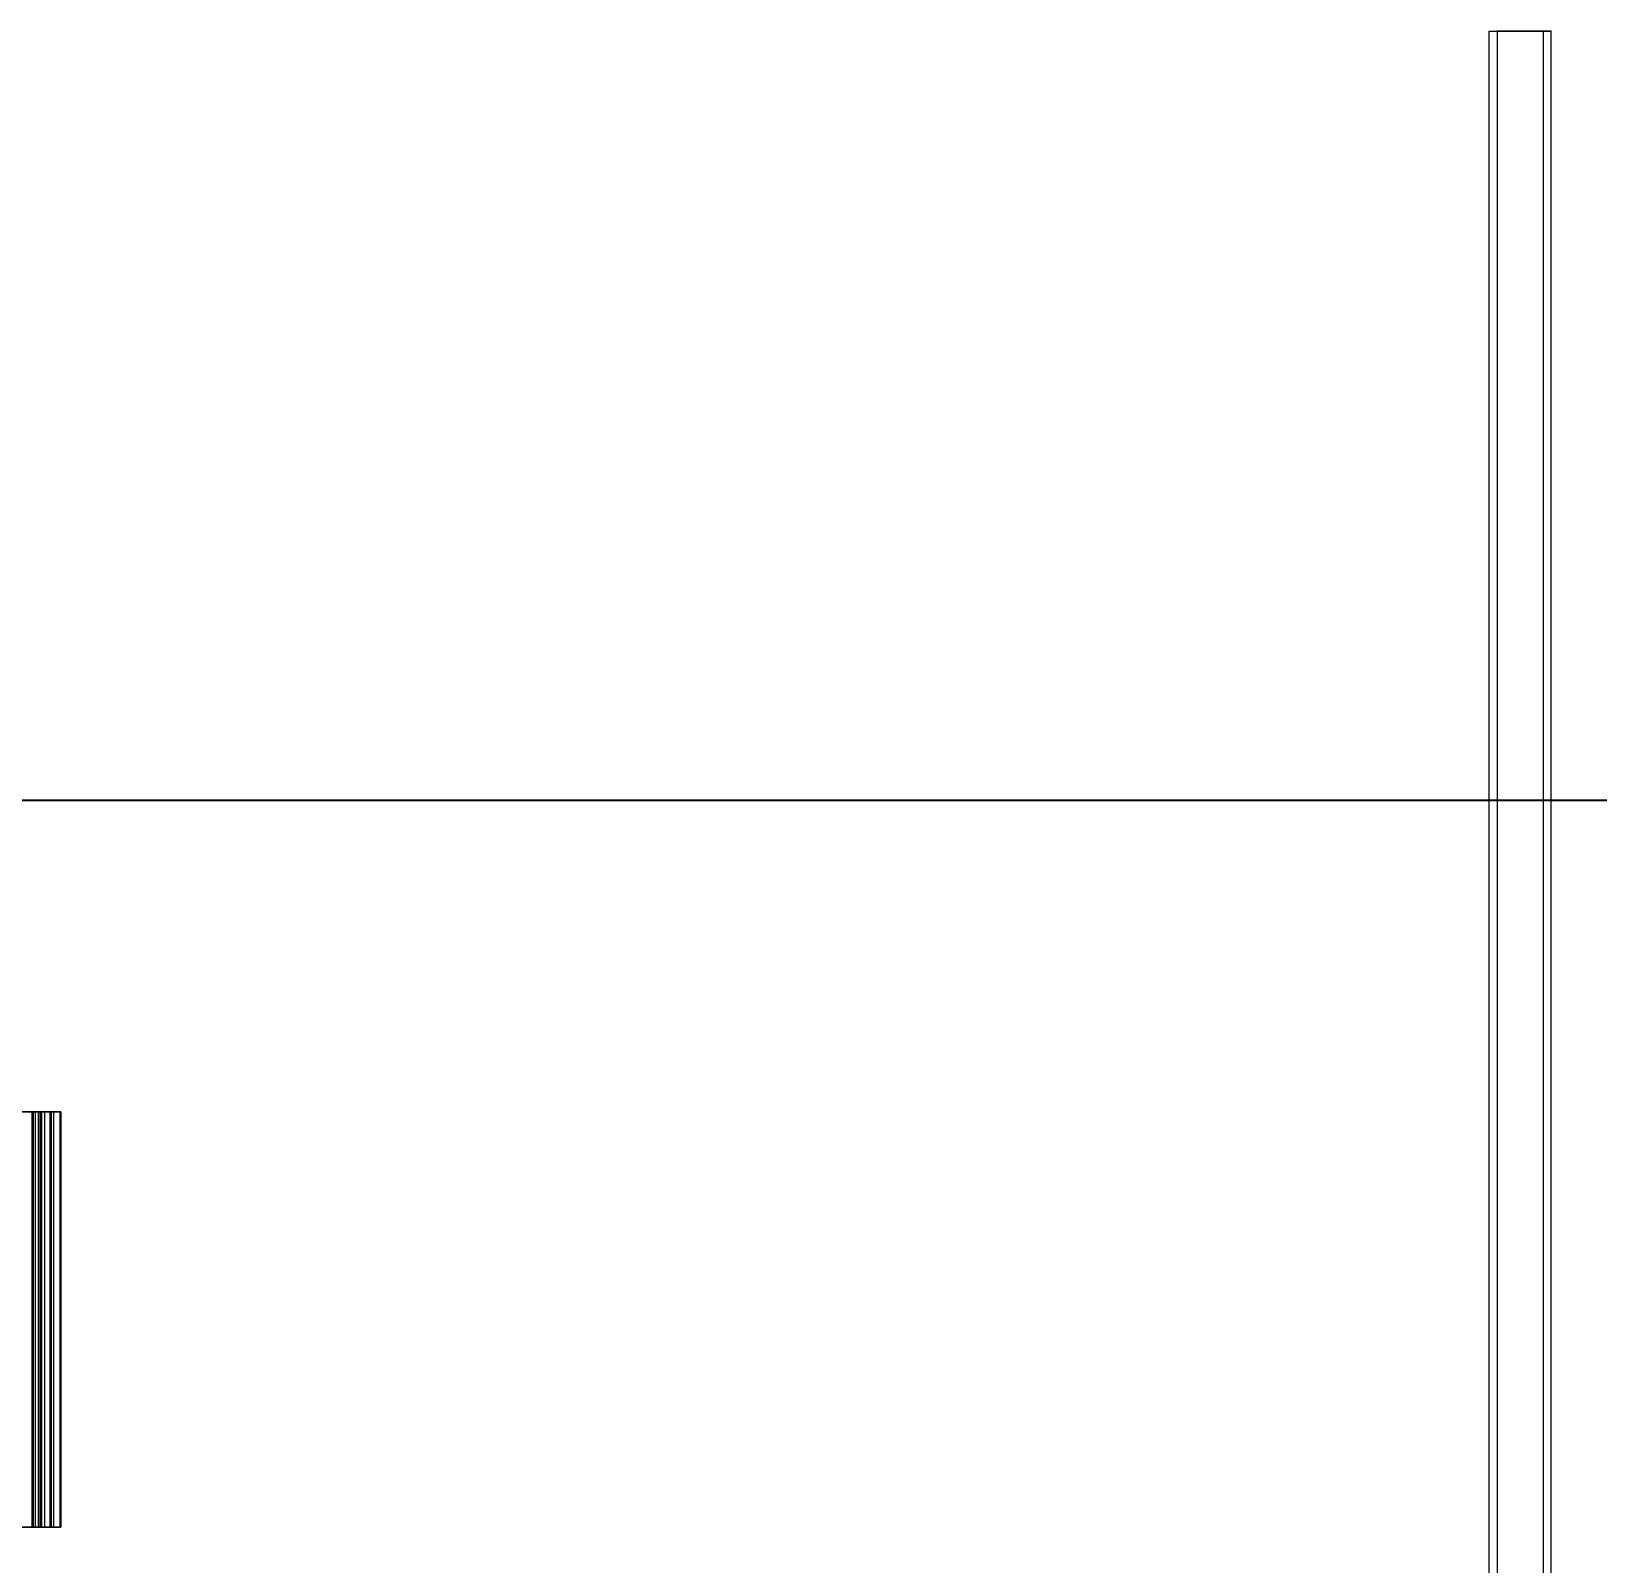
# Model space of a CAD drawing. Header units: millimetres. Extents: x -1970 to 59977, y -65068 to 6837.
# Drawn here: x 26526 to 27280, y -17468 to -16730 of the extents above; entities that cross this region are included whole.
import ezdxf

# ---------------------------------------------------------------- set-up
doc = ezdxf.new("R2010")
doc.units = ezdxf.units.MM
for name, color, linetype, lineweight in [('COTAS_P', 1, 'Continuous', 0), ('superior_briquetadora', 7, 'Continuous', 0), ('superior_C03', 7, 'Continuous', 0)]:
    doc.layers.add(name, color=color, linetype=linetype, lineweight=lineweight)
doc.dimstyles.new('R19_100', dxfattribs={"dimtxt": 250, "dimasz": 150, "dimexe": 150, "dimexo": 80, "dimgap": 100, "dimtad": 1, "dimtih": 1, "dimtoh": 1, "dimdsep": 46, "dimcen": 0.09, "dimadec": 0, "dimazin": 0, "dimtfac": 1, "dimtdec": 4, "dimtofl": 0, "dimtmove": 0, "dimatfit": 3, "dimfxl": 1, "dimtolj": 1, "dimtzin": 0, "dimarcsym": 0})

# ---------------------------------------------------------------- blocks, each defined once
blk = doc.blocks.new('*D25')
at = {"layer": 'COTAS_P', "color": 0, "lineweight": -2, "transparency": 16777216}
for p, q in [((25128.19, -17920), (25128.19, -16950)), ((27628.19, -17920), (27628.19, -16950)), ((25278.19, -17100), (27478.19, -17100))]:
    blk.add_line(p, q, dxfattribs=at)
at = {"layer": 'COTAS_P', "color": 0, "transparency": 16777216}
for points in [[(25278.19, -17075), (25278.19, -17125), (25128.19, -17100)], [(27478.19, -17075), (27478.19, -17125), (27628.19, -17100)]]:
    blk.add_solid(points, dxfattribs=at)
at = {"layer": 'Defpoints', "color": 0, "transparency": 16777216}
for p in [(27628.19, -17100), (25128.19, -18000), (27628.19, -18000)]:
    blk.add_point(p, dxfattribs=at)

msp = doc.modelspace()

# ---------------------------------------------------------------- linework, layer by layer
at = {"layer": 'superior_briquetadora'}
for p, q in [((26526.517, -17250), (26521.864, -17250)), ((26522.042, -17250), (26527.098, -17250)), ((26528.134, -17250), (26523.696, -17250)), ((26529.494, -17250), (26525.399, -17250)), ((26525.503, -17250), (26530.304, -17250)), ((26525.577, -17250), (26530.513, -17250)), ((26526.517, -17250), (26526.517, -17450)), ((26531.159, -17250), (26526.517, -17250)), ((26527.098, -17250), (26527.098, -17450)), ((26527.098, -17250), (26529.494, -17250)), ((26528.134, -17250), (26528.134, -17450)), ((26532.541, -17250), (26528.134, -17250)), ((26529.494, -17250), (26529.494, -17450)), ((26530.304, -17250), (26530.304, -17450)), ((26530.304, -17250), (26535.11, -17250)), ((26530.513, -17250), (26530.513, -17450)), ((26530.513, -17250), (26535.469, -17250)), ((26531.159, -17250), (26531.159, -17450)), ((26535.788, -17250), (26531.159, -17250)), ((26532.541, -17250), (26532.541, -17450)), ((26536.916, -17250), (26532.541, -17250)), ((26535.11, -17250), (26535.11, -17450)), ((26535.11, -17250), (26539.918, -17250)), ((26535.469, -17250), (26535.469, -17450)), ((26535.469, -17250), (26536.916, -17250)), ((26535.788, -17250), (26535.788, -17450)), ((26540.402, -17250), (26535.788, -17250)), ((26536.916, -17250), (26536.916, -17450)), ((26539.918, -17250), (26539.918, -17450)), ((26539.918, -17250), (26540.402, -17250)), ((26540.402, -17250), (26540.402, -17450)), ((26526.517, -17450), (26521.864, -17450)), ((26522.042, -17450), (26527.098, -17450)), ((26528.134, -17450), (26523.696, -17450)), ((26529.494, -17450), (26525.399, -17450)), ((26525.503, -17450), (26530.304, -17450)), ((26525.577, -17450), (26530.513, -17450)), ((26531.159, -17450), (26526.517, -17450)), ((26527.098, -17450), (26529.494, -17450)), ((26532.541, -17450), (26528.134, -17450)), ((26530.304, -17450), (26535.11, -17450)), ((26530.513, -17450), (26535.469, -17450)), ((26535.788, -17450), (26531.159, -17450)), ((26536.916, -17450), (26532.541, -17450)), ((26535.11, -17450), (26539.918, -17450)), ((26535.469, -17450), (26536.916, -17450)), ((26540.402, -17450), (26535.788, -17450)), ((26539.918, -17450), (26540.402, -17450))]:
    msp.add_line(p, q, dxfattribs=at)
at = {"layer": 'superior_C03'}
for p, q in [((27227.855, -19270), (27227.855, -16730)), ((27227.855, -16730), (27253.906, -16730)), ((27227.855, -16730), (27231.753, -16730)), ((27257.804, -16730), (27231.753, -16730)), ((27231.753, -16730), (27231.753, -19270)), ((27253.906, -16730), (27253.906, -19270)), ((27253.906, -16730), (27257.804, -16730)), ((27257.804, -19270), (27257.804, -16730))]:
    msp.add_line(p, q, dxfattribs=at)

# ---------------------------------------------------------------- dimensions: what is measured, and where the dimension line sits
at = {"layer": 'COTAS_P'}
dim = msp.add_aligned_dim(p1=(25128.187, -18000), p2=(27628.187, -18000), distance=900, text='<> P', dimstyle='R19_100', dxfattribs=at)
dim.commit()
dim.dimension.update_dxf_attribs({"geometry": '*D25', "text_midpoint": (26378.187, -17100)})

doc.saveas('drawing.dxf')
